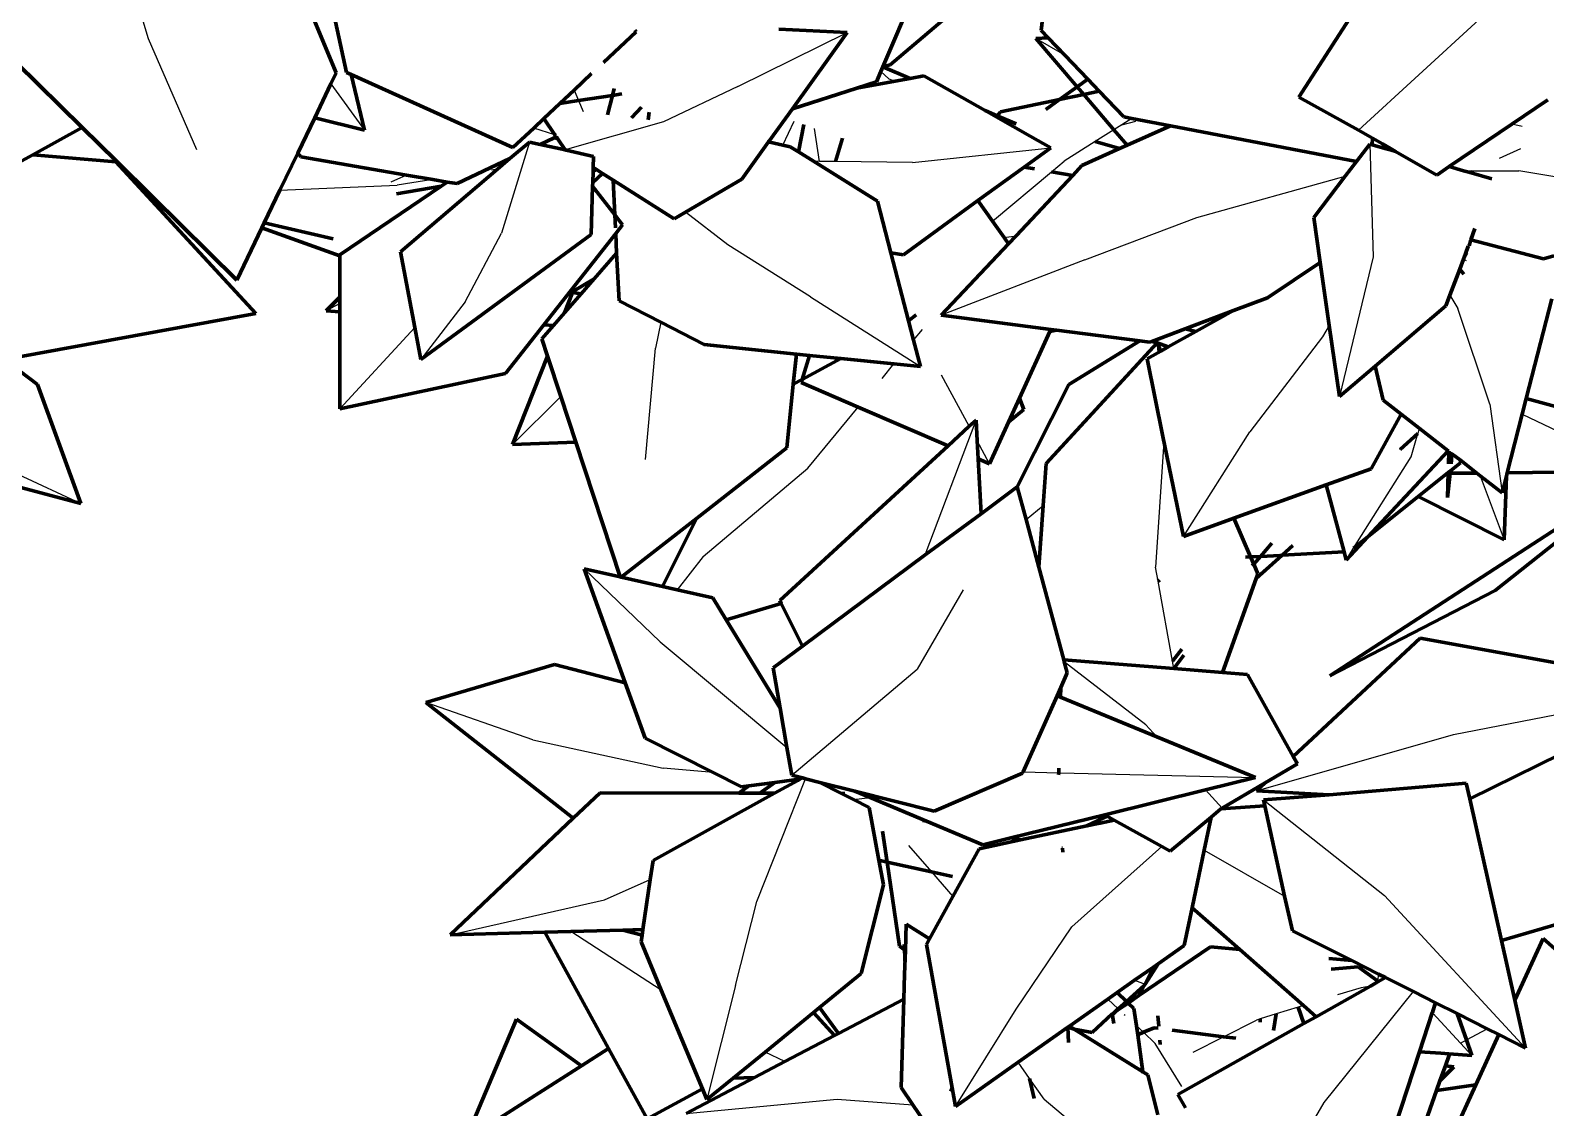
# Model space of a CAD drawing. Header units: millimetres. Extents: x 4307 to 31003, y 2809 to 20009.
# Drawn here: x 6958.9 to 7065, y 7797.3 to 7872.7 of the extents above; entities that cross this region are included whole.
import ezdxf

# ---------------------------------------------------------------- set-up
doc = ezdxf.new("R2010")
doc.units = ezdxf.units.MM
doc.layers.add('ProfileEdges', color=7, linetype='Continuous')

msp = doc.modelspace()

# ---------------------------------------------------------------- linework, layer by layer
for p, q in [((6963.48, 7884.4), (6967.1, 7872.17)), ((7060.32, 7873.51), (7051.86, 7865.75)), ((6967.1, 7872.17), (6970.49, 7864.4)), ((7008.39, 7868.81), (7016.06, 7872.59)), ((7031.29, 7871), (7029.27, 7872.18)), ((7018.98, 7869.35), (7018.42, 7869.86)), ((6979.91, 7869), (6982.25, 7865.74)), ((7008.39, 7868.81), (7003.2, 7866.33)), ((7018.98, 7869.35), (7019.41, 7869.18)), ((6996.94, 7868.56), (6997.25, 7867.82)), ((6997.25, 7867.82), (6997.57, 7867.05)), ((7036, 7866.57), (7035.3, 7866.13)), ((6995.59, 7865.43), (6994.11, 7865.9)), ((7003.2, 7866.33), (6996.3, 7864.38)), ((7011.56, 7864.7), (7012.35, 7866.37)), ((7014.11, 7863.56), (7013.78, 7865.87)), ((7034.74, 7865.78), (7033.42, 7864.95)), ((7035.3, 7866.13), (7034.74, 7865.78)), ((7035.3, 7866.13), (7036.28, 7866.37)), ((7063.32, 7866), (7062.59, 7866.16)), ((6993.8, 7864.92), (6991.86, 7858.53)), ((7020.62, 7863.48), (7030.31, 7864.52)), ((7033.42, 7864.95), (7031.25, 7863.58)), ((7052.65, 7864.77), (7052.9, 7856.87)), ((7063.21, 7864.44), (7061.72, 7863.77)), ((7014.11, 7863.56), (7013.7, 7863.57)), ((7015.24, 7863.55), (7014.11, 7863.56)), ((7020.62, 7863.48), (7015.24, 7863.55)), ((7030.36, 7862.83), (7031.25, 7863.58)), ((6985.2, 7862.61), (6984.11, 7862.11)), ((6987.05, 7862.29), (6984.55, 7861.9)), ((6991.57, 7863.01), (6991.14, 7862.94)), ((7026.23, 7859.38), (7030.36, 7862.83)), ((7040.54, 7859.64), (7050.94, 7862.53)), ((7059.22, 7862.91), (7059.8, 7862.91)), ((7059.8, 7862.91), (7059.58, 7862.81)), ((7059.8, 7862.91), (7063.1, 7862.91)), ((7070.18, 7861.72), (7063.1, 7862.91)), ((6976.33, 7861.54), (6984.55, 7861.9)), ((7007.69, 7857.72), (7004.73, 7860)), ((7032.7, 7856.68), (7040.54, 7859.64)), ((6989.31, 7853.74), (6991.86, 7858.53)), ((7027.04, 7858.24), (7027.88, 7858.36)), ((7013.48, 7854.09), (7007.69, 7857.72)), ((7032.7, 7856.68), (7022.64, 7852.79)), ((7052.9, 7856.87), (7050.53, 7847.09)), ((7059.42, 7856.61), (7059.21, 7856.71)), ((6989.31, 7853.74), (6986.19, 7849.69)), ((7013.48, 7854.09), (7021.19, 7849.19)), ((7058.27, 7854.19), (7058.83, 7853.25)), ((6980.52, 7853.61), (6979.57, 7853.09)), ((7061.07, 7846.56), (7058.83, 7853.25)), ((6985.77, 7851.94), (6980.52, 7846.24)), ((7003, 7852.3), (7002.64, 7850.48)), ((7020.71, 7851.04), (7021.32, 7851.78)), ((7049.82, 7852.06), (7049.35, 7851.28)), ((7037.77, 7850.86), (7037.81, 7850.16)), ((7049.35, 7851.28), (7044.26, 7844.63)), ((7001.93, 7842.69), (7002.64, 7850.48)), ((7018.5, 7848.37), (7019.33, 7849.38)), ((7024.61, 7845.01), (7022.66, 7848.59)), ((6996, 7847.1), (6992.63, 7843.74)), ((7013.29, 7842.07), (7016.83, 7846.35)), ((7061.07, 7846.56), (7061.92, 7840.35)), ((7021.52, 7836), (7025.08, 7845.44)), ((7063.33, 7845.86), (7071.72, 7841.86)), ((7038.17, 7844.3), (7038.21, 7843.58)), ((7039.61, 7837.29), (7044.26, 7844.63)), ((7054.74, 7843.4), (7056.01, 7844.5)), ((7055.56, 7842.87), (7056.01, 7844.5)), ((7056.12, 7844.88), (7056.01, 7844.5)), ((7026.03, 7842.39), (7025.16, 7844)), ((7038.21, 7843.58), (7037.65, 7835.14)), ((7058.18, 7843.21), (7058.38, 7842.64)), ((7005.98, 7835.9), (7013.29, 7842.07)), ((7051.52, 7836.47), (7055.56, 7842.87)), ((6957.99, 7841.65), (6962.4, 7839.61)), ((7060.39, 7841.55), (7062.06, 7837.07)), ((7028.58, 7838.48), (7029.79, 7839.46)), ((7005.98, 7835.9), (7004.16, 7833.56)), ((7044.76, 7834.53), (7046.38, 7835.97)), ((7046.38, 7835.97), (7047.17, 7836.67)), ((7051, 7835.63), (7051.52, 7836.47)), ((7002.96, 7829.91), (6997.64, 7835.03)), ((7037.83, 7834.17), (7037.65, 7835.14)), ((7038.84, 7828.56), (7037.83, 7834.17)), ((7024.17, 7833.55), (7020.96, 7828.01)), ((7002.96, 7829.91), (7011.84, 7822.52)), ((7036.97, 7824.1), (7031.26, 7828.52)), ((7038.93, 7828.04), (7038.84, 7828.56)), ((7012.18, 7820.57), (7020.96, 7828.01)), ((7058.51, 7823.42), (7075.32, 7826.68)), ((6994.05, 7823.06), (6986.55, 7825.67)), ((7036.97, 7824.1), (7037.74, 7823.26)), ((6994.05, 7823.06), (7003.18, 7821.08)), ((7044.71, 7819.47), (7058.51, 7823.42)), ((7006.67, 7820.76), (7003.18, 7821.08)), ((7009.73, 7811.74), (7013.14, 7820.33)), ((7012.61, 7820.21), (7012.34, 7820.24)), ((7028.38, 7820.81), (7030.87, 7820.75)), ((7030.98, 7820.75), (7044.65, 7820.42)), ((7016.5, 7818.87), (7017.66, 7819.01)), ((7041.14, 7819.55), (7042.31, 7818.27)), ((7045.22, 7818.84), (7053.68, 7812.16)), ((7020.36, 7815.66), (7021.96, 7813.81)), ((7031.79, 7809.95), (7038.08, 7815.58)), ((7041.06, 7815.33), (7046.69, 7812.11)), ((7021.96, 7813.81), (7023.45, 7812.08)), ((6999.07, 7811.84), (7002.27, 7813.26)), ((6988.25, 7809.39), (6999.07, 7811.84)), ((7008.24, 7805.84), (7009.73, 7811.74)), ((7053.68, 7812.16), (7063.56, 7801.47)), ((7003.04, 7805.51), (6996.7, 7809.63)), ((7027.89, 7804.2), (7031.79, 7809.95)), ((7019.99, 7808.4), (7019.98, 7808.71)), ((7020.08, 7806.64), (7019.99, 7808.4)), ((7036.18, 7806.21), (7036.93, 7805.93)), ((7053.19, 7806.17), (7053.18, 7806.07)), ((7053.27, 7806.65), (7053.19, 7806.17)), ((7008.24, 7805.84), (7006.24, 7797.86)), ((7049.47, 7797.65), (7055.71, 7805.42)), ((7052.04, 7805.69), (7050.4, 7805.19)), ((7052.7, 7805.81), (7052.04, 7805.69)), ((7023.65, 7797.38), (7027.89, 7804.2)), ((7034.32, 7804.9), (7035.04, 7804.22)), ((7035.04, 7804.22), (7035.08, 7804.18)), ((7046.1, 7803.86), (7044.97, 7803.51)), ((7047.63, 7804.33), (7046.1, 7803.86)), ((7048, 7804.45), (7047.63, 7804.33)), ((7057.07, 7803.9), (7057.03, 7803.94)), ((7059, 7801.82), (7057.07, 7803.9)), ((7035.46, 7803.82), (7035.52, 7803.77)), ((7036.31, 7803.02), (7036.8, 7802.57)), ((7042.4, 7802.26), (7044.71, 7803.43)), ((7044.97, 7803.51), (7044.71, 7803.43)), ((7059.42, 7802.05), (7060.88, 7802.82)), ((7036.8, 7802.57), (7037.63, 7801.78)), ((7039.49, 7798.77), (7037.63, 7801.78)), ((7040.29, 7801.19), (7042.4, 7802.26)), ((7059, 7801.82), (7059.42, 7802.05)), ((7059.81, 7800.95), (7059, 7801.82)), ((7011.68, 7800.52), (7010.32, 7801.19)), ((7057.56, 7801.06), (7057.64, 7801.11)), ((7028.83, 7799.34), (7028.04, 7800.47)), ((7029.85, 7797.88), (7028.83, 7799.34)), ((7004.78, 7796.89), (7015.36, 7797.88)), ((7015.36, 7797.88), (7020.66, 7797.5)), ((7029.85, 7797.88), (7032.82, 7795.38)), ((7044.69, 7789.52), (7049.47, 7797.65))]:
    msp.add_line(p, q)
at = {"layer": 'ProfileEdges', "lineweight": 211}
for p, q in [((7053.66, 7877.32), (7047.69, 7868.07)), ((6980.28, 7869.76), (6977.3, 7876.93)), ((6979.8, 7875.3), (6981, 7869.79)), ((7018.56, 7870.19), (7020.85, 7875.55)), ((7019.07, 7870.32), (7024.1, 7874.59)), ((7029.82, 7874.35), (7029.63, 7872.73)), ((6999, 7870.5), (7001.28, 7872.63)), ((7001.28, 7872.63), (7001.19, 7872.76)), ((7016.06, 7872.59), (7011.26, 7872.82)), ((7012.22, 7867.25), (7016.06, 7872.59)), ((7030.12, 7872.21), (7029.27, 7872.18)), ((7029.27, 7872.18), (7032.16, 7868.79)), ((7029.63, 7872.73), (7030.12, 7872.21)), ((7030.12, 7872.21), (7031.29, 7871)), ((7031.29, 7871), (7032.9, 7869.32)), ((6957.89, 7870.47), (6962.48, 7865.94)), ((6979.91, 7869), (6980.28, 7869.76)), ((6981, 7869.79), (6981.33, 7869.64)), ((6996.94, 7868.56), (6998.16, 7869.71)), ((7018.11, 7869.13), (7018.42, 7869.86)), ((7018.42, 7869.86), (7018.56, 7870.19)), ((7018.56, 7870.19), (7019.07, 7870.32)), ((7018.56, 7870.19), (7020.46, 7869.37)), ((6978.77, 7866.62), (6979.91, 7869)), ((6982.25, 7865.74), (6981.33, 7869.64)), ((6981.33, 7869.64), (6992.65, 7864.53)), ((6999.62, 7868.19), (6999.73, 7868.66)), ((7012.22, 7867.25), (7016.73, 7868.69)), ((7019.41, 7869.18), (7016.73, 7868.69)), ((7016.73, 7868.69), (7018.11, 7869.13)), ((7020.46, 7869.37), (7019.41, 7869.18)), ((7021.42, 7869.55), (7020.46, 7869.37)), ((7025.71, 7867.12), (7021.42, 7869.55)), ((7030.92, 7867.9), (7032.16, 7868.79)), ((7032.16, 7868.79), (7032.9, 7869.32)), ((7032.16, 7868.79), (7032.62, 7868.26)), ((7032.9, 7869.32), (7033.7, 7868.48)), ((6994.82, 7866.57), (6995.94, 7867.62)), ((6995.94, 7867.62), (6996.94, 7868.56)), ((6997.25, 7867.82), (6995.94, 7867.62)), ((6999.62, 7868.19), (6997.25, 7867.82)), ((6999.28, 7866.83), (6999.62, 7868.19)), ((7000.27, 7868.3), (6999.62, 7868.19)), ((7030.92, 7867.9), (7026.8, 7867.03)), ((7029.97, 7867.21), (7030.92, 7867.9)), ((7032.62, 7868.26), (7030.92, 7867.9)), ((7033.7, 7868.48), (7032.62, 7868.26)), ((7032.62, 7868.26), (7034.74, 7865.78)), ((7033.7, 7868.48), (7035.42, 7866.69)), ((7047.69, 7868.07), (7051.86, 7865.75)), ((7062.59, 7866.16), (7065.13, 7867.88)), ((6977.58, 7864.15), (6978.77, 7866.62)), ((6978.77, 7866.62), (6982.25, 7865.74)), ((6994.11, 7865.9), (6994.82, 7866.57)), ((6994.82, 7866.57), (6995.59, 7865.43)), ((7000.95, 7866.62), (7001.66, 7867.37)), ((7002.18, 7867.02), (7002.11, 7866.47)), ((7010.58, 7864.96), (7012.22, 7867.25)), ((7025.71, 7867.12), (7026.56, 7866.76)), ((7026.49, 7866.68), (7025.71, 7867.12)), ((7026.56, 7866.76), (7026.49, 7866.68)), ((7028.86, 7865.34), (7026.49, 7866.68)), ((7026.8, 7867.03), (7026.56, 7866.76)), ((7026.56, 7866.76), (7027.88, 7866.19)), ((7035.42, 7866.69), (7036, 7866.57)), ((7036, 7866.57), (7038.7, 7866.06)), ((6959.04, 7864.03), (6962.48, 7865.94)), ((6962.48, 7865.94), (6964.88, 7863.57)), ((6992.65, 7864.53), (6994.11, 7865.9)), ((6995.59, 7865.43), (6995.63, 7865.38)), ((7012.64, 7864.23), (7013.01, 7866.14)), ((7034.74, 7865.78), (7035.66, 7864.69)), ((7038.7, 7866.06), (7035.66, 7864.69)), ((7038.7, 7866.06), (7051.72, 7863.55)), ((7051.86, 7865.75), (7052.85, 7865.18)), ((7058.21, 7863.2), (7062.59, 7866.16)), ((6993.8, 7864.92), (6992.44, 7863.76)), ((6994.55, 7864.75), (6993.8, 7864.92)), ((6994.55, 7864.75), (6995.54, 7865.22)), ((6996.3, 7864.38), (6994.55, 7864.75)), ((6995.54, 7865.22), (6995.69, 7865.29)), ((6995.54, 7865.22), (6995.78, 7865.16)), ((6995.69, 7865.29), (6995.75, 7865.32)), ((6995.69, 7865.29), (6995.78, 7865.16)), ((6995.78, 7865.16), (6996.3, 7864.38)), ((6996.3, 7864.38), (6996.37, 7864.34)), ((7008.67, 7862.31), (7010.55, 7864.93)), ((7010.55, 7864.93), (7010.58, 7864.96)), ((7010.64, 7864.91), (7010.55, 7864.93)), ((7010.64, 7864.91), (7010.58, 7864.96)), ((7011.56, 7864.7), (7010.64, 7864.91)), ((7012.06, 7864.59), (7011.56, 7864.7)), ((7012.64, 7864.23), (7012.06, 7864.59)), ((7015.24, 7863.55), (7015.72, 7865.19)), ((7028.44, 7863.17), (7030.31, 7864.52)), ((7028.91, 7865.39), (7028.86, 7865.34)), ((7030.31, 7864.52), (7028.86, 7865.34)), ((7035.13, 7864.46), (7032.5, 7863.28)), ((7035.13, 7864.46), (7033.42, 7864.95)), ((7035.66, 7864.69), (7035.13, 7864.46)), ((7052.65, 7864.77), (7051.72, 7863.55)), ((7052.82, 7864.73), (7052.65, 7864.77)), ((7052.82, 7864.73), (7052.85, 7865.18)), ((7053.71, 7864.47), (7052.82, 7864.73)), ((7052.85, 7865.18), (7053.54, 7864.79)), ((7053.71, 7864.47), (7053.54, 7864.79)), ((7053.54, 7864.79), (7054.11, 7864.46)), ((7054.07, 7864.37), (7053.71, 7864.47)), ((7054.11, 7864.46), (7054.07, 7864.37)), ((7054.46, 7864.26), (7054.07, 7864.37)), ((7054.11, 7864.46), (7054.46, 7864.26)), ((6957.74, 7863.32), (6959.04, 7864.03)), ((6964.84, 7863.53), (6959.04, 7864.03)), ((6974.65, 7852.91), (6964.84, 7863.53)), ((6964.88, 7863.57), (6967.22, 7861.12)), ((6964.88, 7863.57), (6967.4, 7861.08)), ((6976.33, 7861.54), (6977.58, 7864.15)), ((6977.58, 7864.15), (6977.79, 7863.88)), ((6977.79, 7863.88), (6982.23, 7863.12)), ((6988.74, 7862.01), (6992.44, 7863.76)), ((6992.44, 7863.76), (6991.57, 7863.01)), ((6998.3, 7863.9), (6996.37, 7864.34)), ((6998.27, 7863.13), (6998.3, 7863.9)), ((7013.7, 7863.57), (7012.64, 7864.23)), ((7018.17, 7860.79), (7013.7, 7863.57)), ((7032.5, 7863.28), (7031.85, 7862.58)), ((7051.72, 7863.55), (7050.94, 7862.53)), ((7054.46, 7864.26), (7057.34, 7862.61)), ((6982.23, 7863.12), (6982.19, 7863.03)), ((6982.23, 7863.12), (6985.2, 7862.61)), ((6991.57, 7863.01), (6984.78, 7857.22)), ((6985.2, 7862.61), (6987.05, 7862.29)), ((6987.05, 7862.29), (6988.04, 7862.12)), ((6998.24, 7862.09), (6998.26, 7862.86)), ((6998.24, 7862.09), (6998.93, 7862.71)), ((6998.5, 7862.99), (6998.26, 7862.86)), ((6998.26, 7862.86), (6998.27, 7862.98)), ((6998.27, 7863.13), (6998.5, 7862.99)), ((6998.27, 7862.98), (6998.27, 7863.13)), ((6998.27, 7862.98), (6998.5, 7862.99)), ((6998.5, 7862.99), (6998.93, 7862.71)), ((6998.93, 7862.71), (6999.66, 7862.25)), ((6999.66, 7862.25), (6999.78, 7859.82)), ((6999.66, 7862.25), (7003.94, 7859.54)), ((7004.73, 7860), (7008.67, 7862.31)), ((7025.2, 7860.82), (7028.44, 7863.17)), ((7031.85, 7862.58), (7027.88, 7858.36)), ((7028.44, 7863.17), (7029.18, 7863.04)), ((7030.36, 7862.83), (7031.85, 7862.58)), ((7050.94, 7862.53), (7048.73, 7859.64)), ((7057.34, 7862.61), (7058.21, 7863.2)), ((7059.22, 7862.91), (7058.21, 7863.2)), ((7059.58, 7862.81), (7059.22, 7862.91)), ((7061.2, 7862.35), (7059.58, 7862.81)), ((6975.24, 7859.27), (6976.33, 7861.54)), ((6987.62, 7861.84), (6980.53, 7857.03)), ((6984.49, 7861.3), (6987.62, 7861.84)), ((6988.04, 7862.12), (6987.62, 7861.84)), ((6988.04, 7862.12), (6988.74, 7862.01)), ((6998.12, 7858.44), (6998.23, 7861.83)), ((6998.23, 7861.83), (6998.24, 7862.09)), ((6999.78, 7859.82), (6998.23, 7861.83)), ((6967.22, 7861.12), (6967.4, 7861.08)), ((6967.4, 7861.08), (6973.31, 7855.25)), ((7019.11, 7857.16), (7018.17, 7860.79)), ((7020, 7857.03), (7025.2, 7860.82)), ((7026.23, 7859.38), (7025.2, 7860.82)), ((6975.07, 7858.91), (6975.24, 7859.27)), ((6975.24, 7859.27), (6980.07, 7858.15)), ((6999.78, 7859.82), (6999.83, 7858.9)), ((7000.32, 7859.11), (6999.78, 7859.82)), ((6999.85, 7858.51), (7000.32, 7859.11)), ((7003.94, 7859.54), (7004.73, 7860)), ((7027.04, 7858.24), (7026.23, 7859.38)), ((7048.73, 7859.64), (7049.18, 7856.49)), ((6973.31, 7855.25), (6975.07, 7858.91)), ((6975.07, 7858.91), (6980.53, 7856.95)), ((6986.19, 7849.69), (6998.12, 7858.44)), ((6996.73, 7854.54), (6999.85, 7858.51)), ((6999.85, 7858.51), (6999.91, 7857.13)), ((7027.35, 7857.8), (7027.04, 7858.24)), ((7027.88, 7858.36), (7027.35, 7857.8)), ((7059.61, 7857.65), (7059.72, 7858.06)), ((7059.72, 7858.06), (7060.02, 7858.87)), ((7059.72, 7858.06), (7064.82, 7856.75)), ((6980.53, 7856.95), (6980.52, 7854.06)), ((6980.53, 7857.03), (6980.53, 7856.95)), ((6984.78, 7857.22), (6985.77, 7851.94)), ((6999.91, 7857.13), (6998.34, 7855.34)), ((6999.91, 7857.13), (7000.08, 7853.81)), ((7019.11, 7857.16), (7020, 7857.03)), ((7020.36, 7852.39), (7019.11, 7857.16)), ((7027.35, 7857.8), (7022.64, 7852.79)), ((7059.21, 7856.71), (7059.36, 7857.1)), ((7059.36, 7857.1), (7059.55, 7857.62)), ((7059.5, 7857.03), (7059.36, 7857.1)), ((7059.55, 7857.62), (7059.61, 7857.65)), ((7064.82, 7856.75), (7065.53, 7856.94)), ((7045.49, 7854.02), (7049.18, 7856.49)), ((7049.18, 7856.49), (7049.82, 7852.06)), ((7058.27, 7854.19), (7058.95, 7856.02)), ((7058.95, 7856.02), (7059.21, 7856.71)), ((7059.25, 7855.66), (7058.95, 7856.02)), ((6998.34, 7855.34), (6996.85, 7854.46)), ((6998.34, 7855.34), (6997.43, 7854.29)), ((6980.52, 7854.06), (6979.57, 7853.09)), ((6980.52, 7854.06), (6980.52, 7853.61)), ((6994.82, 7852.12), (6996.73, 7854.54)), ((6996.82, 7854.38), (6996.26, 7852.96)), ((6997.43, 7854.29), (6996.26, 7852.96)), ((6996.73, 7854.54), (6996.71, 7854.4)), ((6996.71, 7854.4), (6996.82, 7854.38)), ((6996.85, 7854.46), (6996.82, 7854.38)), ((6996.82, 7854.38), (6997.43, 7854.29)), ((7000.08, 7853.81), (7003, 7852.3)), ((7043.1, 7853.12), (7045.49, 7854.02)), ((7057.99, 7853.45), (7058.27, 7854.19)), ((7063.6, 7846.95), (7065.39, 7853.94)), ((6957.57, 7849.78), (6974.65, 7852.91)), ((6979.57, 7853.09), (6980.52, 7853.03)), ((6980.52, 7853.61), (6980.52, 7853.03)), ((6980.52, 7853.03), (6980.52, 7846.24)), ((6996.26, 7852.96), (6995.49, 7852.08)), ((7020.89, 7852.81), (7020.36, 7852.39)), ((7022.64, 7852.79), (7030.31, 7851.8)), ((7039.72, 7851.84), (7043.1, 7853.12)), ((7043.1, 7853.12), (7040.47, 7851.65)), ((7053.02, 7849.22), (7057.99, 7853.45)), ((6985.77, 7851.94), (6986.19, 7849.69)), ((6992.14, 7848.71), (6994.82, 7852.12)), ((6995.49, 7852.08), (6994.67, 7851.14)), ((6994.82, 7852.12), (6995.49, 7852.08)), ((7003, 7852.3), (7006.04, 7850.73)), ((7020.71, 7851.04), (7020.36, 7852.39)), ((7028.12, 7846.97), (7030.24, 7851.66)), ((7030.24, 7851.66), (7030.31, 7851.8)), ((7030.24, 7851.66), (7030.72, 7851.74)), ((7030.31, 7851.8), (7030.72, 7851.74)), ((7030.72, 7851.74), (7036.55, 7850.99)), ((7037.39, 7850.96), (7039.72, 7851.84)), ((7040.47, 7851.65), (7038.53, 7850.57)), ((7039.72, 7851.84), (7040.47, 7851.65)), ((7049.82, 7852.06), (7050.53, 7847.09)), ((6994.67, 7851.14), (6995.07, 7849.93)), ((7006.04, 7850.73), (7012.5, 7850.07)), ((7021.19, 7849.19), (7020.71, 7851.04)), ((7037.77, 7850.86), (7030, 7842.41)), ((7036.55, 7850.99), (7031.57, 7847.94)), ((7036.55, 7850.99), (7037.23, 7850.9)), ((7037.23, 7850.9), (7037.39, 7850.96)), ((7037.39, 7850.96), (7037.77, 7850.86)), ((7038.02, 7850.28), (7037.77, 7850.86)), ((7037.77, 7850.86), (7038.53, 7850.57)), ((7038.53, 7850.57), (7038.02, 7850.28)), ((6995.07, 7849.93), (6992.63, 7843.74)), ((6995.07, 7849.93), (6996, 7847.1)), ((7012.28, 7847.97), (7012.5, 7850.07)), ((7012.5, 7850.07), (7013.42, 7849.98)), ((7013.42, 7849.98), (7012.9, 7848.3)), ((7015.62, 7849.76), (7012.9, 7848.3)), ((7013.42, 7849.98), (7015.62, 7849.76)), ((7015.62, 7849.76), (7019.33, 7849.38)), ((7037.81, 7850.16), (7037.06, 7849.74)), ((7037.06, 7849.74), (7038.17, 7844.3)), ((7038.02, 7850.28), (7037.81, 7850.16)), ((6959.35, 7847.95), (6957.43, 7849.42)), ((6980.52, 7846.24), (6992.14, 7848.71)), ((7019.33, 7849.38), (7021.19, 7849.19)), ((7050.53, 7847.09), (7053.02, 7849.22)), ((7053.02, 7849.22), (7053.59, 7846.85)), ((6962.4, 7839.61), (6959.35, 7847.95)), ((7011.82, 7843.51), (7012.28, 7847.97)), ((7012.9, 7848.3), (7012.28, 7847.97)), ((7012.9, 7848.3), (7012.83, 7848.07)), ((7012.83, 7848.07), (7016.83, 7846.35)), ((7031.57, 7847.94), (7027.96, 7840.77)), ((6996, 7847.1), (6997.06, 7843.89)), ((7016.83, 7846.35), (7023.12, 7843.64)), ((7027.36, 7845.31), (7028.12, 7846.97)), ((7028.42, 7846.19), (7028.12, 7846.97)), ((7053.59, 7846.85), (7054.85, 7845.86)), ((7063.33, 7845.86), (7063.6, 7846.95)), ((7063.6, 7846.95), (7070.21, 7845.17)), ((7025.08, 7845.44), (7024.61, 7845.01)), ((7025.16, 7844), (7025.08, 7845.44)), ((7026.03, 7842.39), (7027.36, 7845.31)), ((7027.36, 7845.31), (7028.42, 7846.19)), ((7052.74, 7842.04), (7054.85, 7845.86)), ((7054.85, 7845.86), (7056.12, 7844.88)), ((7062.28, 7841.76), (7063.33, 7845.86)), ((7024.61, 7845.01), (7023.12, 7843.64)), ((7038.17, 7844.3), (7039.61, 7837.29)), ((7054.77, 7843.38), (7056.01, 7844.5)), ((7056.12, 7844.88), (7058.14, 7843.3)), ((6992.63, 7843.74), (6997.06, 7843.89)), ((6997.06, 7843.89), (7000.16, 7834.46)), ((7005.5, 7838.56), (7011.82, 7843.51)), ((7023.12, 7843.64), (7011.33, 7832.81)), ((7025.22, 7842.74), (7025.16, 7844)), ((7052.52, 7837.27), (7058.14, 7843.3)), ((7058.14, 7843.3), (7058.19, 7843.26)), ((7058.18, 7843.21), (7058.16, 7842.38)), ((7058.19, 7843.26), (7058.18, 7843.21)), ((7058.18, 7843.21), (7058.41, 7843.09)), ((7025.22, 7842.74), (7026.03, 7842.39)), ((7025.43, 7838.89), (7025.22, 7842.74)), ((7030, 7842.41), (7029.79, 7839.46)), ((7058.3, 7841.89), (7059, 7842.46)), ((7058.35, 7842.39), (7058.38, 7842.64)), ((7058.38, 7842.64), (7058.41, 7843.09)), ((7058.41, 7843.09), (7059, 7842.63)), ((7059, 7842.46), (7059, 7842.63)), ((7059, 7842.63), (7060.14, 7841.74)), ((6956.67, 7841.13), (6962.4, 7839.61)), ((7049.61, 7840.91), (7052.74, 7842.04)), ((7071.92, 7841.86), (7049.85, 7827.53)), ((7058.14, 7841.77), (7056.04, 7840.09)), ((7058.14, 7841.77), (7058.09, 7840.02)), ((7058.09, 7840.02), (7058.28, 7841.73)), ((7058.14, 7841.77), (7058.3, 7841.89)), ((7058.14, 7841.77), (7058.28, 7841.73)), ((7058.28, 7841.73), (7058.3, 7841.89)), ((7058.28, 7841.73), (7060.14, 7841.74)), ((7060.14, 7841.74), (7060.39, 7841.55)), ((7060.39, 7841.55), (7061.92, 7840.35)), ((7061.44, 7833.5), (7071.92, 7841.86)), ((7061.92, 7840.35), (7062.22, 7841.51)), ((7062.06, 7837.07), (7062.22, 7841.51)), ((7062.22, 7841.51), (7062.28, 7841.76)), ((7062.28, 7841.76), (7071.72, 7841.86)), ((7027.96, 7840.77), (7025.43, 7838.89)), ((7028.58, 7838.48), (7027.96, 7840.77)), ((7043.13, 7838.57), (7049.61, 7840.91)), ((7049.61, 7840.91), (7050.85, 7836.21)), ((7052.52, 7837.27), (7056.04, 7840.09)), ((7056.04, 7840.09), (7062.06, 7837.07)), ((7025.43, 7838.89), (7021.52, 7836)), ((7029.79, 7839.46), (7029.48, 7835.15)), ((7000.24, 7834.44), (7005.5, 7838.56)), ((7005.5, 7838.56), (7003.13, 7833.79)), ((7029.48, 7835.15), (7028.58, 7838.48)), ((7039.61, 7837.29), (7043.13, 7838.57)), ((7044.31, 7835.86), (7043.13, 7838.57)), ((7045.8, 7836.82), (7045, 7835.9)), ((7051, 7835.63), (7052.52, 7837.27)), ((7051.52, 7836.47), (7052.52, 7837.27)), ((7021.52, 7836), (7012.93, 7829.62)), ((7043.96, 7835.85), (7044.31, 7835.86)), ((7044.31, 7835.86), (7045, 7835.9)), ((7044.53, 7835.36), (7044.31, 7835.86)), ((7045, 7835.9), (7044.53, 7835.36)), ((7044.7, 7834.36), (7046.51, 7835.98)), ((7045, 7835.9), (7046.38, 7835.97)), ((7046.38, 7835.97), (7046.51, 7835.98)), ((7046.51, 7835.98), (7047.26, 7836.66)), ((7046.51, 7835.98), (7050.85, 7836.21)), ((7050.85, 7836.21), (7051, 7835.63)), ((6997.64, 7835.03), (7000.51, 7827.05)), ((7000.16, 7834.46), (6997.64, 7835.03)), ((7031.22, 7828.66), (7029.48, 7835.15)), ((7044.53, 7835.36), (7044.42, 7835.24)), ((7044.82, 7834.69), (7044.53, 7835.36)), ((7044.76, 7834.53), (7044.82, 7834.69)), ((7000.24, 7834.44), (7000.16, 7834.46)), ((7003.13, 7833.79), (7000.24, 7834.44)), ((7004.16, 7833.56), (7003.13, 7833.79)), ((7037.83, 7834.17), (7037.93, 7834.27)), ((7042.33, 7827.77), (7044.7, 7834.36)), ((7044.7, 7834.36), (7044.76, 7834.53)), ((7006.64, 7833), (7004.16, 7833.56)), ((7007.59, 7831.45), (7006.64, 7833)), ((7007.59, 7831.45), (7011.44, 7832.59)), ((7011.33, 7832.81), (7011.44, 7832.59)), ((7011.44, 7832.59), (7012.93, 7829.62)), ((7049.85, 7827.53), (7061.44, 7833.5)), ((7011.37, 7825.27), (7007.59, 7831.45)), ((7012.93, 7829.62), (7010.88, 7828.1)), ((7039.48, 7829.41), (7038.84, 7828.56)), ((7056.19, 7830.18), (7047.29, 7821.88)), ((7071.97, 7827.29), (7056.19, 7830.18)), ((6995.56, 7828.34), (6986.55, 7825.67)), ((7000.51, 7827.05), (6995.56, 7828.34)), ((7031.26, 7828.52), (7031.22, 7828.66)), ((7038.93, 7828.04), (7031.22, 7828.66)), ((7031.47, 7827.75), (7031.26, 7828.52)), ((7039.62, 7828.98), (7038.93, 7828.04)), ((7010.88, 7828.1), (7011.37, 7825.27)), ((7031.01, 7826.71), (7031.47, 7827.75)), ((7042.33, 7827.77), (7038.93, 7828.04)), ((7044.1, 7827.63), (7042.33, 7827.77)), ((7047.29, 7821.88), (7044.1, 7827.63)), ((7000.51, 7827.05), (7001.91, 7823.17)), ((7028.38, 7820.81), (7030.75, 7826.14)), ((7030.75, 7826.14), (7031.01, 7826.71)), ((7030.99, 7826.04), (7030.75, 7826.14)), ((7031.01, 7826.71), (7030.99, 7826.04)), ((6986.55, 7825.67), (6996.87, 7817.56)), ((7011.37, 7825.27), (7011.84, 7822.52)), ((7037.74, 7823.26), (7030.99, 7826.04)), ((7059.65, 7818.91), (7073.45, 7825.75)), ((7001.91, 7823.17), (7006.67, 7820.76)), ((7044.65, 7820.42), (7037.74, 7823.26)), ((7011.84, 7822.52), (7012.18, 7820.57)), ((7030.87, 7821.07), (7030.87, 7820.75)), ((7045.32, 7820.04), (7047.58, 7821.37)), ((7047.58, 7821.37), (7047.29, 7821.88)), ((7006.67, 7820.76), (7008.65, 7819.76)), ((7009.16, 7819.83), (7008.46, 7819.32)), ((7008.65, 7819.76), (7009.16, 7819.83)), ((7009.16, 7819.83), (7010.99, 7820.06)), ((7010.99, 7820.06), (7009.93, 7819.31)), ((7012.61, 7820.21), (7010.97, 7819.31)), ((7010.99, 7820.06), (7012.34, 7820.24)), ((7012.18, 7820.57), (7012.92, 7820.39)), ((7012.34, 7820.24), (7012.75, 7820.29)), ((7012.75, 7820.29), (7012.61, 7820.21)), ((7012.92, 7820.39), (7012.75, 7820.29)), ((7012.92, 7820.39), (7013.14, 7820.33)), ((7013.14, 7820.33), (7014.15, 7820.07)), ((7014.15, 7820.07), (7016.59, 7819.46)), ((7015.66, 7819.3), (7014.15, 7820.07)), ((7022.14, 7818.06), (7028.34, 7820.71)), ((7028.34, 7820.71), (7028.38, 7820.81)), ((7030.87, 7820.75), (7030.86, 7820.6)), ((7041.14, 7819.55), (7044.65, 7820.42)), ((7042.31, 7818.27), (7045.32, 7820.04)), ((7045.32, 7820.04), (7044.71, 7819.47)), ((7059.4, 7820.01), (7049.8, 7819.21)), ((7059.65, 7818.91), (7059.4, 7820.01)), ((6998.75, 7819.34), (6996.87, 7817.56)), ((7008.46, 7819.32), (6998.75, 7819.34)), ((7010.97, 7819.31), (7002.47, 7814.61)), ((7009.93, 7819.31), (7008.46, 7819.32)), ((7010.97, 7819.31), (7009.93, 7819.31)), ((7015.89, 7819.3), (7015.66, 7819.3)), ((7015.81, 7819.22), (7015.66, 7819.3)), ((7015.81, 7819.22), (7015.89, 7819.3)), ((7016.5, 7818.87), (7015.81, 7819.22)), ((7017.59, 7818.31), (7016.5, 7818.87)), ((7016.59, 7819.46), (7022.14, 7818.06)), ((7016.59, 7819.46), (7017.66, 7819.01)), ((7017.66, 7819.01), (7021.61, 7817.35)), ((7034.09, 7817.8), (7041.14, 7819.55)), ((7044.71, 7819.47), (7049.8, 7819.21)), ((7049.8, 7819.21), (7045.22, 7818.84)), ((7045.22, 7818.84), (7045.31, 7818.43)), ((7061.87, 7809.01), (7059.65, 7818.91)), ((7018.27, 7814.62), (7017.59, 7818.31)), ((7027.52, 7816.18), (7034.09, 7817.8)), ((7033.66, 7817.42), (7034.26, 7817.71)), ((7034.09, 7817.8), (7034.26, 7817.71)), ((7034.26, 7817.71), (7034.76, 7817.43)), ((7041.54, 7817.63), (7042.23, 7818.21)), ((7045.31, 7818.43), (7042.23, 7818.21)), ((7042.23, 7818.21), (7042.31, 7818.27)), ((7045.31, 7818.43), (7046.69, 7812.11)), ((6996.87, 7817.56), (6988.25, 7809.39)), ((7018.53, 7816.66), (7018.85, 7814.49)), ((7021.61, 7817.35), (7021.36, 7817.4)), ((7021.61, 7817.35), (7025.56, 7815.69)), ((7032.85, 7817.02), (7028.2, 7816.04)), ((7032.85, 7817.02), (7033.54, 7817.36)), ((7033.63, 7817.19), (7032.85, 7817.02)), ((7033.54, 7817.36), (7033.66, 7817.42)), ((7033.63, 7817.19), (7033.54, 7817.36)), ((7033.78, 7817.22), (7033.63, 7817.19)), ((7033.66, 7817.42), (7033.78, 7817.22)), ((7034.76, 7817.43), (7033.78, 7817.22)), ((7034.76, 7817.43), (7038.08, 7815.58)), ((7038.67, 7815.25), (7041.54, 7817.63)), ((7041.06, 7815.33), (7041.54, 7817.63)), ((7028.2, 7816.04), (7025.29, 7815.43)), ((7025.56, 7815.69), (7027.52, 7816.18)), ((7028.2, 7816.04), (7027.52, 7816.18)), ((7038.08, 7815.58), (7038.67, 7815.25)), ((7002.47, 7814.61), (7002.27, 7813.26)), ((7018.59, 7812.9), (7018.27, 7814.62)), ((7018.27, 7814.62), (7018.85, 7814.49)), ((7018.85, 7814.49), (7019.71, 7808.61)), ((7018.85, 7814.49), (7021.96, 7813.81)), ((7025.29, 7815.43), (7023.45, 7812.08)), ((7031.14, 7815.46), (7031.1, 7815.47)), ((7031.15, 7815.19), (7031.14, 7815.46)), ((7040.21, 7811.29), (7041.06, 7815.33)), ((7021.96, 7813.81), (7023.43, 7813.49)), ((7002.27, 7813.26), (7001.75, 7809.77)), ((7017.04, 7806.68), (7018.59, 7812.9)), ((7023.45, 7812.08), (7021.83, 7809.12)), ((7039.65, 7808.65), (7040.21, 7811.29)), ((7040.21, 7811.29), (7043.55, 7808.36)), ((7046.69, 7812.11), (7047.23, 7809.68)), ((7068.57, 7810.96), (7061.87, 7809.01)), ((6988.25, 7809.39), (6994.88, 7809.58)), ((6994.88, 7809.58), (6996.7, 7809.63)), ((6994.88, 7809.58), (6999.35, 7801.43)), ((6996.7, 7809.63), (7000.35, 7809.73)), ((7000.35, 7809.73), (7001.75, 7809.77)), ((7001.69, 7809.37), (7000.35, 7809.73)), ((7001.69, 7809.37), (7001.62, 7808.9)), ((7001.75, 7809.77), (7001.69, 7809.37)), ((7020.19, 7810.14), (7020.13, 7808.3)), ((7021.83, 7809.12), (7020.19, 7810.14)), ((7047.23, 7809.68), (7051.4, 7807.59)), ((7001.62, 7808.9), (7003.04, 7805.51)), ((7019.71, 7808.61), (7019.99, 7808.4)), ((7019.99, 7808.4), (7020.13, 7808.3)), ((7020.13, 7808.3), (7020.08, 7806.64)), ((7021.83, 7809.12), (7021.61, 7808.73)), ((7021.61, 7808.73), (7023.42, 7798.67)), ((7041.49, 7808.56), (7036.48, 7805.14)), ((7037.83, 7807.37), (7039.65, 7808.65)), ((7043.55, 7808.36), (7041.49, 7808.56)), ((7043.55, 7808.36), (7048, 7804.45)), ((7062.81, 7804.82), (7061.87, 7809.01)), ((7064.79, 7809.14), (7062.81, 7804.82)), ((7067.44, 7806.81), (7064.79, 7809.14)), ((7036.18, 7806.21), (7037.51, 7807.14)), ((7036.93, 7805.93), (7037.83, 7807.37)), ((7036.93, 7805.93), (7037.51, 7807.14)), ((7037.51, 7807.14), (7037.83, 7807.37)), ((7051.4, 7807.59), (7049.78, 7807.75)), ((7051.84, 7807.15), (7049.96, 7806.99)), ((7051.4, 7807.59), (7053.27, 7806.65)), ((7053.19, 7806.17), (7051.84, 7807.15)), ((7014.12, 7804.3), (7017.04, 7806.68)), ((7020.08, 7806.64), (7020.02, 7804.9)), ((7034.97, 7805.35), (7036.18, 7806.21)), ((7053.18, 7806.07), (7052.7, 7805.81)), ((7053.26, 7806.12), (7053.18, 7806.07)), ((7053.26, 7806.12), (7053.19, 7806.17)), ((7053.76, 7806.4), (7053.26, 7806.12)), ((7053.27, 7806.65), (7053.76, 7806.4)), ((7053.76, 7806.4), (7055.71, 7805.42)), ((7003.04, 7805.51), (7005.93, 7798.6)), ((7034.32, 7804.9), (7034.97, 7805.35)), ((7035.62, 7804.73), (7034.97, 7805.35)), ((7035.62, 7804.73), (7036.85, 7805.85)), ((7036.48, 7805.14), (7035.73, 7804.62)), ((7036.48, 7805.14), (7036.85, 7805.85)), ((7036.85, 7805.85), (7036.93, 7805.93)), ((7052.7, 7805.81), (7048.89, 7803.66)), ((7055.71, 7805.42), (7057.26, 7804.64)), ((7010.32, 7801.19), (7013.7, 7803.96)), ((7013.7, 7803.96), (7014.12, 7804.3)), ((7013.7, 7803.96), (7015.16, 7802.34)), ((7015.44, 7802.49), (7014.12, 7804.3)), ((7020.02, 7804.9), (7015.44, 7802.49)), ((7020.02, 7804.9), (7019.83, 7798.7)), ((7031.63, 7803), (7034.32, 7804.9)), ((7033.22, 7802.56), (7034.61, 7803.86)), ((7034.61, 7803.86), (7034.65, 7803.85)), ((7034.61, 7803.86), (7034.74, 7803.18)), ((7034.77, 7803.96), (7034.65, 7803.85)), ((7034.77, 7803.96), (7035.04, 7804.22)), ((7035.08, 7804.18), (7034.77, 7803.96)), ((7035.04, 7804.22), (7035.62, 7804.73)), ((7035.73, 7804.62), (7035.08, 7804.18)), ((7035.73, 7804.62), (7035.62, 7804.73)), ((7036.14, 7804.23), (7035.73, 7804.62)), ((7036.31, 7803.02), (7036.14, 7804.23)), ((7046.1, 7803.86), (7045.9, 7802.69)), ((7048.03, 7803.18), (7047.63, 7804.33)), ((7048, 7804.45), (7048.89, 7803.66)), ((7056.14, 7801.21), (7057.03, 7803.94)), ((7057.03, 7803.94), (7057.04, 7803.97)), ((7057.04, 7803.97), (7057.26, 7804.64)), ((7057.07, 7803.9), (7057.04, 7803.97)), ((7057.26, 7804.64), (7058.78, 7803.88)), ((7059.42, 7802.05), (7058.78, 7803.88)), ((7058.78, 7803.88), (7060.88, 7802.82)), ((7063.56, 7801.47), (7062.81, 7804.82)), ((6992.91, 7803.5), (6989.33, 7795.05)), ((6997.46, 7800.23), (6992.91, 7803.5)), ((7031.52, 7802.92), (7028.04, 7800.47)), ((7031.52, 7802.92), (7031.63, 7803)), ((7031.52, 7802.92), (7031.95, 7802.8)), ((7031.55, 7801.85), (7031.52, 7802.92)), ((7031.95, 7802.8), (7031.63, 7803)), ((7031.95, 7802.8), (7033.22, 7802.56)), ((7036.77, 7799.8), (7031.95, 7802.8)), ((7036.4, 7802.4), (7036.31, 7803.02)), ((7037.55, 7802.89), (7036.8, 7802.57)), ((7037.84, 7802.85), (7037.55, 7802.89)), ((7037.8, 7803.72), (7037.87, 7802.99)), ((7048.03, 7803.18), (7039.22, 7798.21)), ((7044.97, 7803.28), (7044.97, 7803.51)), ((7048.89, 7803.66), (7048.03, 7803.18)), ((7060.88, 7802.82), (7061.7, 7802.41)), ((7015.16, 7802.34), (7011.68, 7800.52)), ((7015.44, 7802.49), (7015.16, 7802.34)), ((7036.8, 7802.57), (7036.4, 7802.4)), ((7036.77, 7799.8), (7036.4, 7802.4)), ((7037.95, 7802.03), (7037.98, 7801.72)), ((7042.4, 7802.26), (7038.82, 7802.73)), ((7043.27, 7802.15), (7042.4, 7802.26)), ((7059.81, 7800.95), (7059.42, 7802.05)), ((7061.7, 7802.41), (7060.09, 7798.88)), ((7061.7, 7802.41), (7063.56, 7801.47)), ((6999.35, 7801.43), (6997.46, 7800.23)), ((6999.35, 7801.43), (7002.05, 7796.51)), ((7008.07, 7799.36), (7010.32, 7801.19)), ((7053.79, 7794.03), (7056.14, 7801.21)), ((7056.14, 7801.21), (7057.64, 7801.11)), ((7057.64, 7801.11), (7058.18, 7801.07)), ((7057.95, 7800.23), (7058.21, 7800.98)), ((7058.21, 7800.98), (7058.18, 7801.07)), ((7058.18, 7801.07), (7059.81, 7800.95)), ((6997.46, 7800.23), (6989.33, 7795.05)), ((7011.68, 7800.52), (7009.57, 7799.41)), ((7023.65, 7797.38), (7028.04, 7800.47)), ((7036.78, 7799.72), (7036.77, 7799.8)), ((7037.1, 7799.59), (7036.77, 7799.8)), ((7057.56, 7799.16), (7057.95, 7800.23)), ((7057.56, 7799.16), (7058.53, 7800.16)), ((7058.53, 7800.16), (7057.95, 7800.23)), ((7005.93, 7798.6), (7002.05, 7796.51)), ((7009.57, 7799.41), (7004.78, 7796.89)), ((7005.93, 7798.6), (7006.24, 7797.86)), ((7006.24, 7797.86), (7008.07, 7799.36)), ((7009.57, 7799.41), (7008.07, 7799.36)), ((7019.83, 7798.7), (7020.66, 7797.5)), ((7023.42, 7798.67), (7023.31, 7798.42)), ((7023.42, 7798.67), (7023.65, 7797.38)), ((7028.83, 7799.34), (7029.16, 7797.94)), ((7037.81, 7796.79), (7037.1, 7799.59)), ((7057.33, 7798.5), (7057.56, 7799.16)), ((7057.33, 7798.5), (7060.09, 7798.88)), ((7060.09, 7798.88), (7058.2, 7794.77)), ((7020.66, 7797.5), (7022.95, 7794.14)), ((7039.22, 7798.21), (7039.74, 7797.27)), ((7055.69, 7793.89), (7057.33, 7798.5))]:
    msp.add_line(p, q, dxfattribs=at)

doc.saveas('drawing.dxf')
